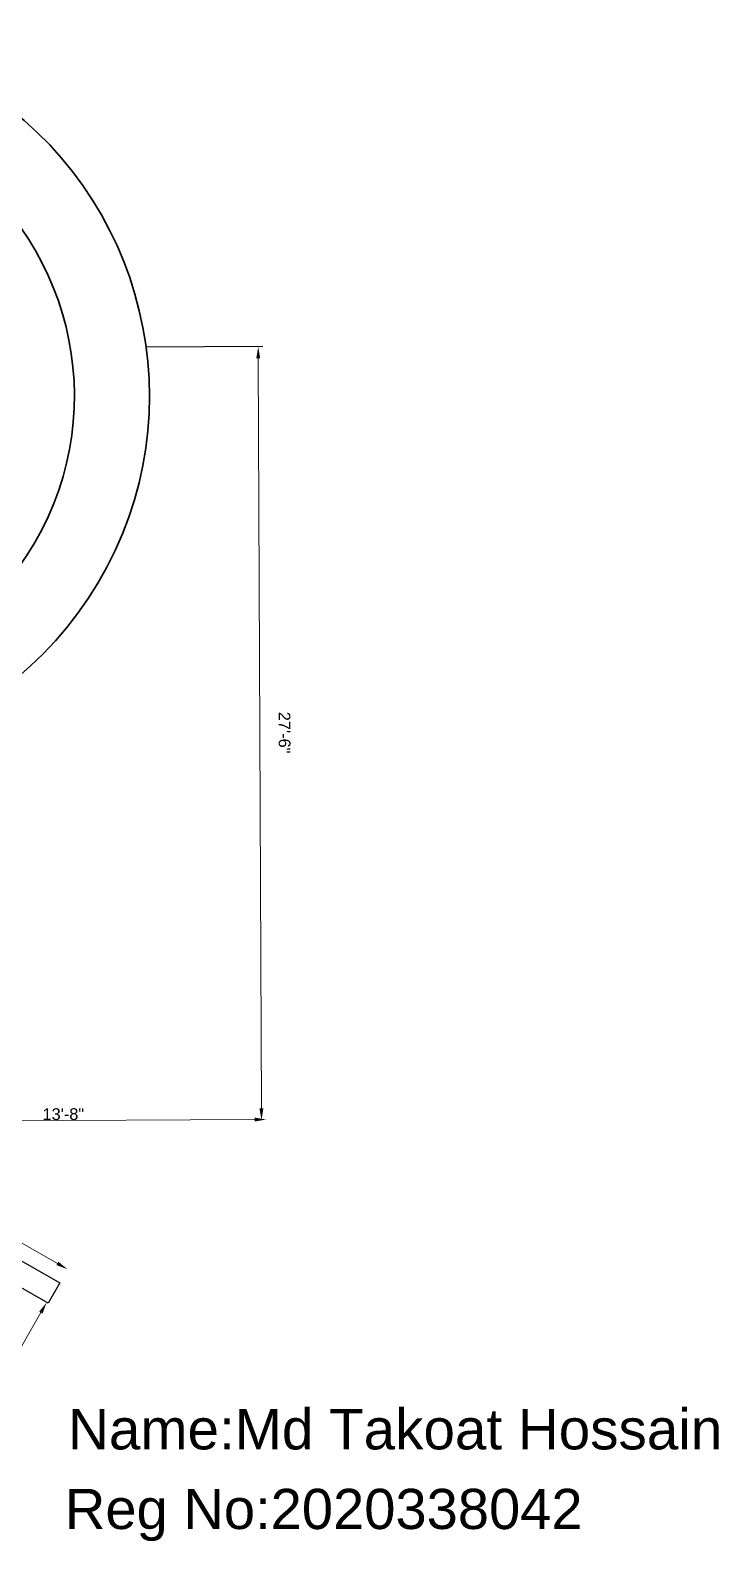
# Model space of a CAD drawing. Header units: inches. Extents: x 1642 to 2519, y -670 to 169.
# Drawn here: x 2225 to 2519, y -527 to 120 of the extents above; entities that cross this region are included whole.
import ezdxf

# ---------------------------------------------------------------- set-up
doc = ezdxf.new("R2010")
doc.units = ezdxf.units.IN
doc.header["$MEASUREMENT"] = 0
doc.layers.add('dimantion', color=236, linetype='Continuous')
doc.styles.add('Annotative', font='arial.ttf')
doc.styles.get("Standard").update_dxf_attribs({"font": 'arial.ttf', "height": 36})
doc.dimstyles.new('Copy of Annotative', dxfattribs={"dimscale": 0, "dimtxt": 5, "dimasz": 5, "dimexe": 0.18, "dimexo": 0.0625, "dimgap": 0.09, "dimtad": 1, "dimdec": 0, "dimzin": 0, "dimdsep": 46, "dimlunit": 4, "dimtxsty": 'Annotative', "dimcen": 0.09, "dimse1": 1, "dimse2": 1, "dimclrd": 250, "dimclrt": 250, "dimadec": 0, "dimazin": 0, "dimtfac": 0.3, "dimtdec": 0, "dimtofl": 0, "dimtmove": 0, "dimatfit": 2, "dimfxl": 1, "dimtolj": 1, "dimtzin": 0, "dimlwd": 5, "dimarcsym": 0})

# ---------------------------------------------------------------- blocks, each defined once
blk = doc.blocks.new('*D40')
at = {"color": 250, "lineweight": 5, "transparency": 16777216}
blk.add_line((2158.88, -361.09), (2237.01, -405.76), dxfattribs=at)
at = {"color": 250, "lineweight": 9, "transparency": 16777216}
for points in [[(2159.29, -360.37), (2158.46, -361.82), (2154.54, -358.61)], [(2237.42, -405.04), (2236.6, -406.48), (2241.35, -408.24)]]:
    blk.add_solid(points, dxfattribs=at)
at = {"layer": 'Defpoints', "color": 0, "lineweight": 9, "transparency": 16777216}
for p in [(2151.2, -364.45), (2241.35, -408.24), (2238.01, -414.09)]:
    blk.add_point(p, dxfattribs=at)
at = {"color": 250, "transparency": 16777216, "insert": (2199.26, -381.13), "char_height": 5, "attachment_point": 5, "rotation": 330.24319, "style": 'Annotative'}
blk.add_mtext('\\A1;8\'-4"', dxfattribs=at)
blk = doc.blocks.new('*D6')
at = {"color": 250, "lineweight": 5, "transparency": 16777216}
blk.add_line((2167.11, -345.06), (2321.11, -344.41), dxfattribs=at)
at = {"color": 250, "lineweight": 9, "transparency": 16777216}
for points in [[(2167.11, -344.23), (2167.12, -345.89), (2162.11, -345.08)], [(2321.11, -343.57), (2321.12, -345.24), (2326.11, -344.38)]]:
    blk.add_solid(points, dxfattribs=at)
at = {"layer": 'Defpoints', "color": 0, "lineweight": 9, "transparency": 16777216}
for p in [(2162.12, -345.35), (2326.11, -344.38), (2326.11, -344.66)]:
    blk.add_point(p, dxfattribs=at)
at = {"color": 250, "transparency": 16777216, "insert": (2239.56, -342.11), "char_height": 5, "attachment_point": 5, "rotation": 0.24319, "style": 'Annotative'}
blk.add_mtext('\\A1;13\'-8"', dxfattribs=at)
blk = doc.blocks.new('*D41')
at = {"color": 250, "lineweight": 5, "transparency": 16777216}
blk.add_line((2229.96, -426.76), (2175.36, -522.25), dxfattribs=at)
at = {"color": 250, "lineweight": 9, "transparency": 16777216}
for points in [[(2229.23, -426.35), (2230.68, -427.17), (2232.44, -422.42)], [(2174.64, -521.84), (2176.08, -522.67), (2172.88, -526.59)]]:
    blk.add_solid(points, dxfattribs=at)
at = {"layer": 'Defpoints', "color": 0, "lineweight": 9, "transparency": 16777216}
for p in [(2224.37, -417.8), (2164.81, -521.98), (2172.88, -526.59)]:
    blk.add_point(p, dxfattribs=at)
at = {"color": 250, "transparency": 16777216, "insert": (2200.36, -473.19), "char_height": 5, "attachment_point": 5, "rotation": 60.24319, "style": 'Annotative'}
blk.add_mtext("\\A1;10'", dxfattribs=at)
blk = doc.blocks.new('*D7')
at = {"color": 250, "lineweight": 5, "transparency": 16777216}
blk.add_line((2324.05, -339.67), (2322.69, -19.67), dxfattribs=at)
at = {"color": 250, "lineweight": 9, "transparency": 16777216}
for points in [[(2323.52, -19.67), (2321.86, -19.67), (2322.67, -14.67)], [(2324.88, -339.66), (2323.21, -339.67), (2324.07, -344.67)]]:
    blk.add_solid(points, dxfattribs=at)
at = {"layer": 'Defpoints', "color": 0, "lineweight": 9, "transparency": 16777216}
for p in [(2322.67, -14.67), (2324.71, -14.66), (2326.11, -344.66)]:
    blk.add_point(p, dxfattribs=at)
at = {"color": 250, "transparency": 16777216, "insert": (2333.87, -179.35), "char_height": 5, "attachment_point": 5, "rotation": 270.24319, "style": 'Annotative'}
blk.add_mtext('\\A1;27\'-6"', dxfattribs=at)

msp = doc.modelspace()

# ---------------------------------------------------------------- linework, layer by layer
at = {"color": 18, "true_color": 0x000000, "transparency": 33554687}
msp.add_line((2324.71, -14.66), (2274.85, -14.87), dxfattribs=at)
at = {"color": 40, "true_color": 0xf8d731, "transparency": 33554687}
for p, q in [((2151.2, -364.45), (2238.01, -414.09)), ((2233.05, -422.77), (2146.23, -373.14))]:
    msp.add_line(p, q, dxfattribs=at)
at = {"color": 2, "true_color": 0xf1eb1f, "transparency": 33554687}
msp.add_line((2238.01, -414.09), (2233.05, -422.77), dxfattribs=at)
at = {"color": 242, "lineweight": 35, "true_color": 0xcd2027, "transparency": 33554687}
for radius, start, end in [(156, 243.96725, 236.56786), (124, 244.93022, 235.61754)]:
    msp.add_arc((2120.26, -35.76), radius, start, end, dxfattribs=at)

# ---------------------------------------------------------------- texts
at = {"layer": 'dimantion', "color": 18, "lineweight": 30, "true_color": 0x000000, "transparency": 33554687}
for s, height, p in [('Name:Md Takoat Hossain', 17.2837, (2241.56, -485.1)), ('Reg No:2020338042', 17.1283, (2240.21, -519.06))]:
    msp.add_text(s, height=height, dxfattribs=at).set_placement(p)

# ---------------------------------------------------------------- dimensions: what is measured, and where the dimension line sits
at = {"color": 18, "true_color": 0x000000, "transparency": 33554687}
for base, p1, p2, angle, override, picture, middle in [((2322.67, -14.67), (2326.11, -344.66), (2324.71, -14.66), 270.24319, {"dimscale": 0, "dimtix": 0, "dimtofl": 0, "dimtmove": 2, "dimatfit": 3}, '*D7', (2333.87, -179.35)), ((2326.11, -344.38), (2162.12, -345.35), (2326.11, -344.66), 0.24319, {"dimscale": 0, "dimtix": 0, "dimtofl": 0, "dimtmove": 0, "dimatfit": 3}, '*D6', (2239.57, -344.75))]:
    dim = msp.add_linear_dim(base=base, p1=p1, p2=p2, angle=angle, dimstyle='Copy of Annotative', override=override, dxfattribs=at)
    dim.commit()
    dim.dimension.update_dxf_attribs({"geometry": picture, "text_midpoint": middle, "dimtype": 128})
for p1, p2, distance, picture, middle in [((2151.2, -364.45), (2238.01, -414.09), 6.73, '*D40', (2199.26, -381.13)), ((2224.37, -417.8), (2164.81, -521.98), 9.3, '*D41', (2200.36, -473.19))]:
    dim = msp.add_aligned_dim(p1=p1, p2=p2, distance=distance, dimstyle='Copy of Annotative', override={"dimscale": 0, "dimtix": 0, "dimtofl": 0, "dimtmove": 0, "dimatfit": 2}, dxfattribs=at)
    dim.commit()
    dim.dimension.update_dxf_attribs({"geometry": picture, "text_midpoint": middle})

doc.saveas('drawing.dxf')
